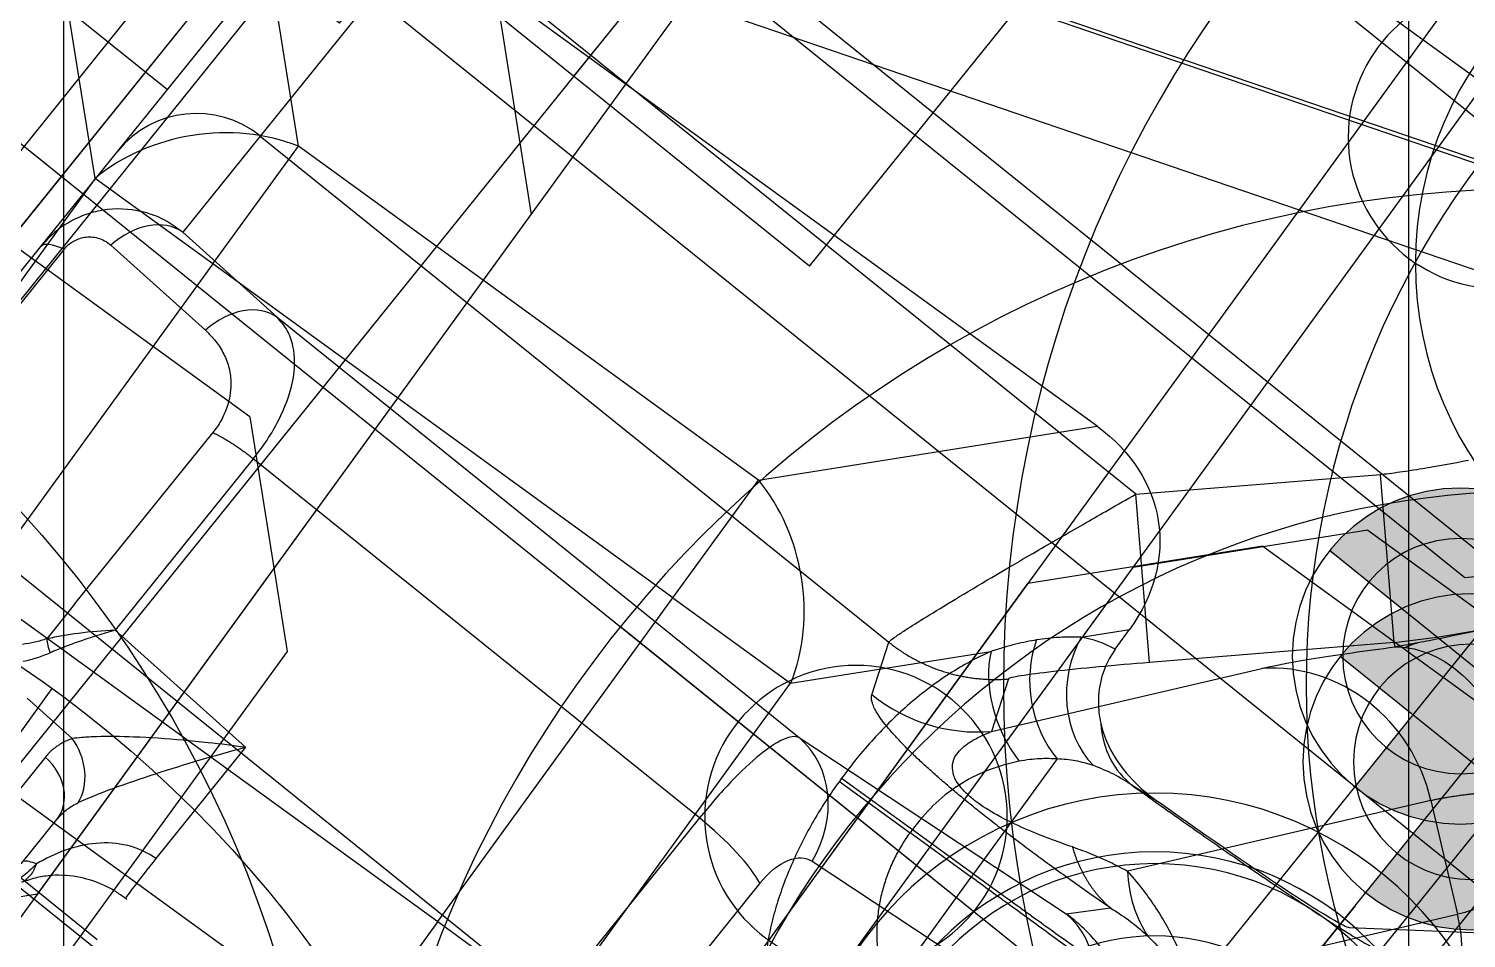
# Model space of a CAD drawing. Header units: millimetres. Extents: x 10462777 to 22643323, y 453826 to 1389191.
# Drawn here: x 11287697.7 to 11287740.46, y 585251.99 to 585279.05 of the extents above; entities that cross this region are included whole.
import ezdxf

# ---------------------------------------------------------------- set-up
doc = ezdxf.new("R2010")
doc.units = ezdxf.units.MM
doc.header["$LTSCALE"] = 200
doc.header["$MEASUREMENT"] = 0
for name, pattern in [('CENTER', [2, 1.25, -0.25, 0.25, -0.25]), ('HIDDEN', [3.75, 2.5, -1.25]), ('PHANTOM', [2.5, 1.25, -0.25, 0.25, -0.25, 0.25, -0.25])]:
    doc.linetypes.add(name, pattern=pattern)
doc.layers.get('0').update_dxf_attribs({"linetype": 'CONTINUOUS'})
for name, color, linetype in [('1', 1, 'CENTER'), ('CENTER', 1, 'CONTINUOUS'), ('CL', 3, 'CONTINUOUS'), ('DR1501-002-005-002', 7, 'CONTINUOUS'), ('HL', 2, 'HIDDEN')]:
    doc.layers.add(name, color=color, linetype=linetype)
doc.layers.add('LAYOUT', color=8, linetype='CONTINUOUS', lineweight=25)

# ---------------------------------------------------------------- blocks, each defined once
blk = doc.blocks.new('A$C321A0869')
at = {"layer": '1', "color": 155, "linetype": 'Continuous'}
for p, q in [((75.898, 340.365), (155.102, 340.365)), ((127.67, 325.365), (96.33, 325.365)), ((103.547, 318.148), (96.33, 325.365)), ((120.453, 318.148), (127.67, 325.365)), ((148.299, 321.555), (142.506, 317.696)), ((99.217, 313.818), (92, 321.035)), ((130.97, 320.005), (132, 321.035)), ((132, 320.308), (132, 321.035)), ((120.453, 318.148), (103.547, 318.148)), ((103.547, 313.818), (103.547, 318.148)), ((120.453, 313.818), (120.453, 318.148)), ((124.783, 313.818), (129.049, 318.084)), ((135.704, 317.383), (134.807, 317.329)), ((132.52, 316.652), (132.52, 312.423)), ((99.217, 313.818), (99.217, 301.912)), ((103.547, 313.818), (99.217, 313.818)), ((120.453, 313.818), (103.547, 313.818)), ((103.547, 313.818), (103.547, 301.912)), ((120.453, 313.818), (124.783, 313.818)), ((120.453, 301.912), (120.453, 313.818)), ((124.783, 301.912), (124.783, 313.818)), ((127.67, 312.423), (130.268, 312.423)), ((127.67, 312.423), (127.67, 312.306)), ((127.67, 312.306), (130.268, 312.306)), ((130.268, 312.423), (130.268, 312.306)), ((130.268, 312.423), (132.52, 312.423)), ((132.52, 312.306), (130.268, 312.306)), ((132.52, 312.423), (132.52, 312.306)), ((132.52, 308.08), (132.52, 312.306)), ((103.547, 301.912), (120.453, 301.912)), ((120.453, 301.912), (120.453, 297.582)), ((120.453, 301.912), (124.783, 301.912)), ((103.547, 297.582), (120.453, 297.582)), ((470, 295.365), (470, 288.109)), ((452.451, 288.109), (464.004, 288.109)), ((464.004, 288.109), (467.644, 288.109)), ((467.644, 288.109), (478.694, 288.109)), ((464.372, 287.52), (452.819, 287.52)), ((465.338, 286.514), (465.131, 282.736)), ((481.9, 286.122), (495.728, 248.128)), ((496.447, 246.485), (482.021, 286.122)), ((466.979, 285.091), (466.772, 281.313)), ((470.657, 285.091), (466.979, 285.091)), ((470.657, 285.091), (470.657, 261.085)), ((478.694, 285.091), (470.657, 285.091)), ((478.694, 258.125), (478.694, 285.091)), ((492.896, 247.097), (479.067, 285.091)), ((449, 283.854), (449, 273.868)), ((466.772, 281.313), (466.772, 261.384)), ((456.343, 280.651), (455.023, 280.651)), ((456.343, 280.651), (462.898, 280.651)), ((453.278, 279.995), (453.182, 278.201)), ((456.495, 279.228), (456.215, 274.025)), ((463.05, 279.228), (456.495, 279.228)), ((463.05, 262.187), (463.05, 279.228)), ((452.253, 278.473), (449.328, 278.473)), ((449.334, 277.043), (451.018, 277.043)), ((456.215, 274.025), (451.963, 274.025)), ((463.05, 262.187), (446.778, 262.187)), ((466.772, 261.384), (467.675, 251.903)), ((469.123, 260.498), (470.657, 261.085)), ((462.66, 259.573), (447.241, 259.573)), ((464.148, 258.77), (465.052, 249.289)), ((475.051, 254.667), (478.694, 258.125)), ((478.694, 258.125), (483.717, 252.833)), ((472.037, 257.627), (470.503, 257.04)), ((470.503, 257.04), (477.009, 251.957)), ((480.074, 249.375), (475.051, 254.667)), ((480.074, 249.375), (483.717, 252.833)), ((467.675, 251.903), (468.633, 250.991)), ((477.106, 245.576), (469.806, 251.28)), ((479.993, 249.272), (480.074, 249.375)), ((468.5, 247.885), (474.964, 242.835)), ((477.106, 245.576), (474.964, 242.835))]:
    blk.add_line(p, q, dxfattribs=at)
at = {"layer": '1', "color": 155, "linetype": 'Continuous', "extrusion": (0, 0, -1)}
for centre, major_axis, ratio, start_param, end_param in [((126.226, 319.591), (4.564, 4.564), 0.774597, 5.624127, 6.942243), ((132.52, 317.714), (-10, 0), 0.034921, 3.193953, 4.38833)]:
    blk.add_ellipse(centre, major_axis=major_axis, ratio=ratio, start_param=start_param, end_param=end_param, dxfattribs=at)
at = {"layer": '1', "color": 155, "linetype": 'Continuous'}
for centre, major_axis, ratio, start_param, end_param in [((133.568, 320.005), (1.312, -2.698), 0.841497, 4.323871, 5.736271), ((132.52, 319.241), (2.137, -2.106), 0.772482, 4.079161, 5.363154), ((103.547, 313.818), (3.536, 3.536), 0.774597, 0.911738, 2.229854), ((120.453, 313.818), (3.536, -3.536), 0.774597, 0.911738, 2.229854), ((134.807, 320.327), (0.181, -2.995), 0.86563, 5.414766, 6.213426), ((131.647, 318.084), (2.58, -1.53), 0.662116, 3.872035, 5.086568), ((467.644, 285.091), (0, -3.018), 0.99863, 1.570784, 3.14158), ((464.97, 285.091), (2.009, -0.111), 0.723624, 0.075903, 1.426412), ((464.762, 281.313), (-2.009, 0.111), 0.723624, 3.217493, 4.568004), ((454.931, 280.295), (-0.265, -0.428), 0.302761, 3.940602, 4.86145), ((451.018, 278.552), (0, -1.509), 0.819152, 0, 1.518436), ((447.361, 273.925), (0, -3.119), 0.99863, 1.570796, 1.590767), ((463.758, 261.384), (3.004, 0.286), 0.87535, 4.75906, 6.174726), ((474.146, 260.498), (-1.799, 4.697), 0.998429, 1.205492, 1.963716), ((464.661, 251.903), (-3.004, -0.286), 0.87535, 1.617467, 3.033135), ((473.365, 248.498), (-3.097, -3.964), 0.9436, 1.570795, 2.984605), ((471.223, 245.757), (3.097, 3.964), 0.9436, 4.22395, 4.712389)]:
    blk.add_ellipse(centre, major_axis=major_axis, ratio=ratio, start_param=start_param, end_param=end_param, dxfattribs=at)
for points, degree in [([(132, 320.308), (131.877, 320.293), (131.637, 320.25), (131.295, 320.149), (131.077, 320.057), (130.97, 320.005)], 3), ([(129.944, 319.157), (129.876, 319.088), (129.736, 318.941), (129.516, 318.692), (129.288, 318.41), (129.13, 318.197), (129.049, 318.084)], 3), ([(132.52, 318.739), (132.58, 318.656), (132.711, 318.495), (132.864, 318.345), (132.946, 318.273)], 3), ([(129.049, 318.084), (128.933, 317.887), (128.715, 317.478), (128.432, 316.821), (128.195, 316.134), (128.002, 315.417), (127.851, 314.676), (127.745, 313.922), (127.683, 313.166), (127.67, 312.67), (127.67, 312.423)], 3), ([(134.807, 317.329), (135.125, 317.331), (135.75, 317.337), (136.666, 317.348), (137.55, 317.362), (138.396, 317.379), (139.197, 317.398), (139.947, 317.419), (140.64, 317.443), (141.272, 317.469), (141.836, 317.496), (142.33, 317.526), (142.748, 317.556), (143.089, 317.588), (143.349, 317.621), (143.526, 317.654), (143.588, 317.676), (143.605, 317.688)], 3), ([(132.52, 316.652), (132.452, 316.609), (132.313, 316.516), (132.097, 316.353), (131.875, 316.162), (131.724, 316.014), (131.647, 315.934)], 3), ([(132.52, 312.423), (132.996, 312.423), (133.949, 312.424), (135.366, 312.429), (136.761, 312.437), (138.122, 312.447), (139.439, 312.461), (140.7, 312.477), (141.896, 312.496), (143.017, 312.518), (144.055, 312.542), (145.001, 312.568), (145.847, 312.596), (146.587, 312.625), (147.215, 312.656), (147.726, 312.689), (148.116, 312.722), (148.381, 312.756), (148.473, 312.779), (148.498, 312.791)], 3), ([(127.67, 312.306), (127.67, 312.077), (127.681, 311.617), (127.735, 310.915), (127.826, 310.214), (127.956, 309.521), (128.123, 308.847), (128.327, 308.197), (128.57, 307.574), (128.853, 306.98), (129.173, 306.427), (129.53, 305.923), (129.788, 305.63), (129.922, 305.493)], 3), ([(130.268, 312.306), (130.268, 312.164), (130.279, 311.878), (130.333, 311.443), (130.424, 311.008), (130.554, 310.578), (130.721, 310.16), (130.926, 309.758), (131.168, 309.371), (131.451, 309.003), (131.771, 308.659), (132.128, 308.348), (132.386, 308.165), (132.52, 308.08)], 3), ([(148.498, 311.939), (148.473, 311.95), (148.381, 311.973), (148.116, 312.007), (147.726, 312.041), (147.215, 312.073), (146.587, 312.104), (145.847, 312.134), (145.001, 312.162), (144.055, 312.188), (143.017, 312.212), (141.896, 312.233), (140.7, 312.252), (139.439, 312.269), (138.122, 312.282), (136.761, 312.293), (135.366, 312.301), (133.949, 312.305), (132.996, 312.306), (132.52, 312.306)], 3), ([(464.372, 287.52), (464.276, 287.892), (464.14, 288.109), (464.004, 288.109)], 3), ([(464.372, 287.52), (464.433, 287.52), (464.551, 287.51), (464.723, 287.463), (464.883, 287.387), (465.033, 287.278), (465.166, 287.132), (465.268, 286.954), (465.333, 286.748), (465.342, 286.595), (465.338, 286.514)], 3), ([(466.979, 285.091), (466.972, 285.278), (466.964, 285.466), (466.936, 285.65)], 3), ([(455.023, 280.651), (454.919, 280.715), (454.717, 280.856), (454.53, 281.021), (454.44, 281.11)], 3), ([(453.182, 278.201), (453.085, 278.26), (452.887, 278.36), (452.574, 278.453), (452.361, 278.473), (452.253, 278.473)], 3), ([(451.23, 277.066), (451.218, 277.031)], 1), ([(462.66, 259.573), (462.896, 260.1), (463.05, 261.133), (463.05, 262.187)], 3), ([(468.633, 250.991), (468.615, 251.23), (468.581, 251.7), (468.538, 252.381), (468.502, 253.041), (468.472, 253.68), (468.449, 254.298), (468.432, 254.89), (468.423, 255.45), (468.419, 255.957), (468.421, 256.408), (468.428, 256.837), (468.44, 257.269), (468.459, 257.706), (468.484, 258.125), (468.517, 258.517), (468.556, 258.878), (468.601, 259.206), (468.653, 259.5), (468.712, 259.762), (468.778, 259.988), (468.851, 260.179), (468.932, 260.33), (469.022, 260.441), (469.089, 260.484), (469.123, 260.498)], 3), ([(462.66, 259.573), (463.076, 259.573), (463.828, 259.405), (464.127, 258.995), (464.148, 258.77)], 3), ([(469.342, 253.002), (469.413, 252.809), (469.542, 252.424), (469.695, 251.849), (469.773, 251.468), (469.806, 251.28)], 3), ([(477.009, 251.957), (477.169, 251.831), (477.537, 251.529), (478.223, 250.927), (479.042, 250.175), (479.663, 249.588), (479.993, 249.272)], 3), ([(468.5, 247.885), (468.597, 248.031), (468.789, 248.34), (469.062, 248.859), (469.307, 249.418), (469.516, 250.011), (469.686, 250.63), (469.771, 251.061), (469.806, 251.28)], 3), ([(469.806, 251.28), (469.266, 250.814), (468.867, 250.214), (468.677, 249.58)], 3), ([(479.993, 249.272), (480.057, 249.196), (480.118, 249.113), (480.173, 249.024)], 3), ([(480.511, 248.814), (480.31, 248.97), (480.17, 249.016)], 2), ([(477.24, 241.41), (476.179, 242.009), (475.399, 242.494), (474.964, 242.835)], 3)]:
    blk.add_open_spline(points, degree=degree, dxfattribs=at)
for points, knots in [([(132, 320.308), (132, 320.009), (132.053, 319.706), (132.242, 319.181), (132.368, 318.948), (132.52, 318.739)], [0, 0, 0, 0, 0.536688, 0.536688, 1, 1, 1, 1]), ([(130.97, 320.005), (130.795, 319.882), (130.445, 319.637), (130.111, 319.317), (129.944, 319.157)], [0, 0, 0, 0, 0.500273, 1, 1, 1, 1]), ([(132.946, 318.273), (133.225, 318.027), (133.554, 317.832), (134.236, 317.556), (134.597, 317.47), (135.204, 317.392), (135.456, 317.38), (135.704, 317.383)], [0, 0, 0, 0, 0.372369, 0.372369, 0.74101, 0.74101, 1, 1, 1, 1]), ([(134.807, 317.329), (134.587, 317.316), (134.146, 317.291), (133.721, 317.181), (133.508, 317.126)], [0, 0, 0, 0, 0.499972, 1, 1, 1, 1]), ([(133.508, 317.126), (133.335, 317.067), (132.993, 316.95), (132.677, 316.751), (132.52, 316.652)], [0, 0, 0, 0, 0.505783, 1, 1, 1, 1]), ([(131.647, 315.934), (131.435, 315.686), (131.031, 315.212), (130.595, 314.322), (130.319, 313.387), (130.285, 312.74), (130.268, 312.423)], [0, 0, 0, 0, 0.283424, 0.539393, 0.774639, 1, 1, 1, 1]), ([(466.936, 285.65), (466.933, 285.669), (466.899, 285.884), (466.72, 286.466), (466.275, 287.14), (465.663, 287.634), (465.146, 287.904), (464.585, 288.077), (464.198, 288.098), (464.004, 288.109)], [0, 0, 0, 0, 0.013938, 0.163268, 0.449205, 0.588319, 0.725977, 0.862491, 1, 1, 1, 1]), ([(465.131, 282.736), (465.115, 282.585), (465.084, 282.284), (464.938, 281.859), (464.709, 281.471), (464.331, 281.082), (463.852, 280.814), (463.328, 280.672), (463.041, 280.658), (462.898, 280.651)], [0, 0, 0, 0, 0.149619, 0.297757, 0.443397, 0.586861, 0.796405, 0.898581, 1, 1, 1, 1]), ([(463.05, 279.228), (463.282, 279.234), (463.756, 279.246), (464.653, 279.384), (465.666, 279.731), (466.349, 280.287), (466.686, 280.839), (466.743, 281.153), (466.772, 281.313)], [0, 0, 0, 0, 0.10841, 0.221096, 0.454943, 0.713247, 0.854294, 1, 1, 1, 1]), ([(454.063, 280.773), (454.176, 280.685), (454.39, 280.518), (454.644, 280.377), (454.763, 280.311)], [0, 0, 0, 0, 0.527488, 1, 1, 1, 1]), ([(456.495, 279.228), (456.248, 279.498), (455.774, 280.014), (455.265, 280.445), (455.023, 280.651)], [0, 0, 0, 0, 0.523186, 1, 1, 1, 1]), ([(456.495, 279.228), (456.347, 279.331), (456.054, 279.534), (455.603, 279.827), (455.171, 280.09), (454.893, 280.24), (454.763, 280.311)], [0, 0, 0, 0, 0.265464, 0.524378, 0.777365, 1, 1, 1, 1]), ([(451.814, 276.862), (452.083, 276.895), (452.4, 277.04), (452.92, 277.543), (453.106, 277.888), (453.182, 278.201)], [0, 0, 0, 0, 0.5, 0.5, 1, 1, 1, 1]), ([(456.215, 274.025), (456.021, 274.342), (455.696, 274.872), (455.08, 275.809), (454.428, 276.742), (453.807, 277.533), (453.411, 277.979), (453.251, 278.134), (453.182, 278.201)], [0, 0, 0, 0, 0.203706, 0.339961, 0.610912, 0.827442, 0.925494, 1, 1, 1, 1]), ([(448.918, 276.681), (449.022, 276.647), (449.178, 276.596), (449.421, 276.623), (449.549, 276.665), (449.612, 276.685)], [0, 0, 0, 0, 0.499505, 0.749779, 1, 1, 1, 1]), ([(450.475, 273.987), (450.469, 274.103), (450.456, 274.342), (450.362, 274.843), (450.115, 275.499), (449.718, 276.048), (449.3, 276.442), (449.05, 276.598), (448.918, 276.681)], [0, 0, 0, 0, 0.088758, 0.182628, 0.39625, 0.663972, 0.822742, 1, 1, 1, 1]), ([(449.612, 276.685), (449.414, 276.706), (449.211, 276.728), (449.024, 276.784), (449.021, 276.785)], [0, 0, 0, 0, 0.981903, 1, 1, 1, 1]), ([(449.612, 276.685), (449.588, 276.761), (449.551, 276.876), (449.495, 276.971), (449.457, 277.001), (449.437, 277.016)], [0, 0, 0, 0, 0.494196, 0.745564, 1, 1, 1, 1]), ([(451.963, 274.025), (451.942, 274.64), (451.644, 275.231), (450.771, 276.136), (450.209, 276.465), (449.612, 276.685)], [0, 0, 0, 0, 0.5, 0.5, 1, 1, 1, 1]), ([(451.018, 277.043), (451.103, 277.043), (451.312, 277.029), (451.579, 276.964), (451.756, 276.89), (451.814, 276.862)], [0, 0, 0, 0, 0.308299, 0.769163, 1, 1, 1, 1]), ([(451.814, 276.862), (452.369, 276.595), (453.155, 276.114), (454.694, 275.109), (455.474, 274.566), (456.215, 274.025)], [0, 0, 0, 0, 0.5, 0.5, 1, 1, 1, 1]), ([(451.963, 274.025), (451.582, 274.017), (451.194, 274.009), (450.646, 273.994), (450.495, 273.989), (450.475, 273.987)], [0, 0, 0, 0, 0.5, 0.5, 1, 1, 1, 1]), ([(466.772, 261.384), (466.744, 261.443), (466.691, 261.559), (466.376, 261.766), (465.714, 261.983), (464.714, 262.121), (463.794, 262.179), (463.297, 262.184), (463.05, 262.187)], [0, 0, 0, 0, 0.132139, 0.256389, 0.507677, 0.754767, 0.87835, 1, 1, 1, 1]), ([(470.657, 261.085), (470.686, 261.083), (470.743, 261.079), (470.978, 261.013), (471.377, 260.886), (472.031, 260.66), (473.347, 260.185), (475.116, 259.519), (476.826, 258.858), (477.872, 258.449), (478.404, 258.24), (478.694, 258.125)], [0, 0, 0, 0, 0.077097, 0.154732, 0.233077, 0.351193, 0.475205, 0.73083, 0.86431, 0.92586, 1, 1, 1, 1]), ([(469.342, 253.002), (469.261, 253.227), (469.101, 253.672), (468.871, 254.438), (468.696, 255.144), (468.577, 255.961), (468.602, 256.519), (468.668, 256.899), (468.797, 257.136), (469.066, 257.406), (469.464, 257.449), (469.978, 257.322), (470.327, 257.134), (470.503, 257.04)], [0, 0, 0, 0, 0.088282, 0.174016, 0.253238, 0.300152, 0.32023, 0.343686, 0.399767, 0.461906, 0.637167, 0.817571, 1, 1, 1, 1]), ([(475.051, 254.667), (474.344, 255.412), (473.266, 256.52), (472.277, 257.467), (472.059, 257.636), (472.037, 257.627)], [0, 0, 0, 0, 0.5, 0.75, 1, 1, 1, 1]), ([(483.717, 252.833), (483.762, 252.787), (483.903, 252.646), (484.217, 252.35), (484.806, 251.817), (485.333, 251.361), (485.688, 251.059)], [0, 0, 0, 0, 0.125, 0.25, 0.5, 1, 1, 1, 1]), ([(462.9, 246.709), (463.044, 246.714), (463.33, 246.724), (463.899, 246.809), (464.603, 247.008), (465.403, 247.408), (466.145, 247.977), (466.796, 248.726), (467.312, 249.653), (467.584, 250.564), (467.681, 251.331), (467.677, 251.729), (467.675, 251.903)], [0, 0, 0, 0, 0.049204, 0.098006, 0.195949, 0.298758, 0.410567, 0.535096, 0.675092, 0.831009, 0.926119, 1, 1, 1, 1]), ([(468.633, 250.991), (468.652, 250.857), (468.69, 250.518), (468.704, 250.044), (468.687, 249.708), (468.677, 249.58)], [0, 0, 0, 0, 0.292514, 0.729303, 1, 1, 1, 1]), ([(468.677, 249.58), (468.65, 249.335), (468.61, 248.977), (468.428, 248.427), (468.273, 248.084), (468.159, 247.895), (468.105, 247.805)], [0, 0, 0, 0, 0.542193, 0.791502, 0.901502, 1, 1, 1, 1]), ([(480.401, 248.913), (480.396, 248.917), (480.248, 249.046), (480.118, 249.16), (479.993, 249.272)], [0, 0, 0, 0, 0.031387, 1, 1, 1, 1]), ([(480.074, 249.375), (480.381, 249.075), (481.141, 248.333), (481.949, 247.645), (482.43, 247.235)], [0, 0, 0, 0, 0.404814, 1, 1, 1, 1]), ([(480.173, 249.024), (480.54, 248.443), (480.705, 247.609), (480.356, 245.634), (479.752, 244.529), (479.038, 243.712)], [0, 0, 0, 0, 0.464674, 0.464674, 1, 1, 1, 1]), ([(482.43, 247.235), (482.108, 247.496), (481.576, 247.927), (480.909, 248.48), (480.556, 248.779), (480.401, 248.913)], [0, 0, 0, 0, 0.438524, 0.722428, 1, 1, 1, 1]), ([(477.106, 245.576), (477.11, 245.573), (477.13, 245.557), (477.165, 245.529), (477.21, 245.493), (477.254, 245.456), (477.299, 245.419), (477.344, 245.379), (477.393, 245.337), (477.442, 245.294), (477.493, 245.249), (477.544, 245.202), (477.597, 245.154), (477.652, 245.104), (477.708, 245.052), (477.764, 244.999), (477.817, 244.949), (477.866, 244.902), (477.911, 244.858), (477.955, 244.816), (477.999, 244.773), (478.044, 244.73), (478.089, 244.685), (478.136, 244.639), (478.183, 244.593), (478.232, 244.543), (478.286, 244.49), (478.346, 244.429), (478.414, 244.36), (478.491, 244.282), (478.578, 244.193), (478.676, 244.092), (478.786, 243.978), (478.907, 243.851), (478.994, 243.76), (479.038, 243.712)], [0, 0, 0, 0, 0.010976, 0.045454, 0.078064, 0.109454, 0.140269, 0.171103, 0.20204, 0.232936, 0.263832, 0.294787, 0.325628, 0.356353, 0.387618, 0.419091, 0.44824, 0.473862, 0.497072, 0.519164, 0.541262, 0.563523, 0.58577, 0.607833, 0.629828, 0.652644, 0.677303, 0.704798, 0.735639, 0.769942, 0.807853, 0.849696, 0.895847, 0.946724, 1, 1, 1, 1])]:
    blk.add_open_spline(points, degree=3, knots=knots, dxfattribs=at)
for points, weights in [([(462.898, 280.651), (462.995, 280.276), (463.05, 279.779), (463.05, 279.228)], [1.1232481992, 1.02817952758, 0.988109949553, 1.00303946511]), ([(470.657, 261.085), (470.659, 259.75), (471.165, 258.548), (472.037, 257.627)], [1.00000040806, 1.00017010855, 1.05327027137, 1.15930089652]), ([(468.633, 250.991), (468.659, 251.703), (468.903, 252.387), (469.342, 253.002)], [1.00420682873, 0.993106286166, 1.00397396237, 1.03680985735])]:
    blk.add_rational_spline(points, weights, degree=3, dxfattribs=at)
blk = doc.blocks.new('A$C3D036A4C')
at = {"layer": 'DR1501-002-005-002'}
h = blk.add_hatch(color=256, dxfattribs=at)
h.dxf.hatch_style = 1
h.paths.add_polyline_path([(20, 65), (20, 63.5, -0.414214), (23.5, 60), (25, 60, 0.414214)])
h.paths.add_polyline_path([(20, 63.5), (20, 60), (23.5, 60, 0.414214)], flags=17)
h.paths.add_polyline_path([(20, 60), (16.5, 60, 0.414214), (20, 56.5)], flags=17)
h.paths.add_polyline_path([(16.5, 60), (15, 60, 0.414214), (20, 55), (20, 56.5, -0.414214)])
h = blk.add_hatch(color=256, dxfattribs=at)
h.dxf.hatch_style = 1
h.paths.add_polyline_path([(20, 35), (20, 33.5, -0.414214), (23.5, 30), (25, 30, 0.414214)])
h.paths.add_polyline_path([(20, 33.5), (20, 30), (23.5, 30, 0.414214)], flags=17)
h.paths.add_polyline_path([(20, 30), (16.5, 30, 0.414214), (20, 26.5)], flags=17)
h.paths.add_polyline_path([(16.5, 30), (15, 30, 0.414214), (20, 25), (20, 26.5, -0.414214)])
at = {"layer": 'CL'}
for p, q in [((20, 8.5), (20, 81.5)), ((15, 60), (25, 60)), ((0, 45), (100, 45)), ((15, 30), (25, 30))]:
    blk.add_line(p, q, dxfattribs=at)
at = {"layer": 'DR1501-002-005-002'}
for p, q in [((0, 5), (0, 85)), ((100, 5), (100, 85)), ((60, 26), (60, 64)), ((60, 35), (100, 35)), ((60, 26), (100, 26)), ((5, 0), (0, 5)), ((100, 5), (95, 0)), ((5, 0), (95, 0))]:
    blk.add_line(p, q, dxfattribs=at)
for centre, radius in [((20, 60), 3.5), ((20, 30), 3.5), ((20, 15), 6.5)]:
    blk.add_circle(centre, radius, dxfattribs=at)
at = {"layer": 'HL'}
for centre in [(20, 60), (20, 30)]:
    blk.add_circle(centre, 5, dxfattribs=at)
blk = doc.blocks.new('A$C148D47CC')
at = {"layer": 'CL'}
blk.add_line((0, 10), (175, 10), dxfattribs=at)
at = {"layer": 'DR1501-002-005-002'}
for p, q in [((0, 20), (175, 20)), ((20, 0), (20, 20)), ((0, 0), (175, 0))]:
    blk.add_line(p, q, dxfattribs=at)
blk = doc.blocks.new('A$C69DB7109')
at = {"layer": 'CL'}
blk.add_line((-10, -45), (130, -45), dxfattribs=at)
at = {"layer": 'DR1501-002-005-002'}
for p, q in [((-5, -85), (-5, -55)), ((0, -90), (-5, -85)), ((0, -90), (125, -90))]:
    blk.add_line(p, q, dxfattribs=at)
blk = doc.blocks.new('A$C46232C3D')
at = {"layer": 'CENTER'}
for p, q in [((3.5, 7.5), (2.35, 7.5)), ((41.5, 7.5), (42.65, 7.5))]:
    blk.add_line(p, q, dxfattribs=at)
at = {"layer": 'CL'}
for p, q in [((22.5, 15), (22.5, 0)), ((0, 7.5), (45, 7.5))]:
    blk.add_line(p, q, dxfattribs=at)
at = {"layer": 'DR1501-002-005-002'}
for p, q in [((0.5, 15), (0, 14.5)), ((2.35, 15), (0.5, 15)), ((0.5, 15), (0.5, 0)), ((2.35, 0), (2.35, 15)), ((41.5, 15), (3.5, 15)), ((3.5, 15), (3.5, 0)), ((3.5, 15), (3.5, 0)), ((41.5, 15), (41.5, 0)), ((41.5, 15), (41.5, 0)), ((44.5, 15), (42.65, 15)), ((42.65, 0), (42.65, 15)), ((45, 14.5), (44.5, 15)), ((44.5, 0), (44.5, 15)), ((3.5, 14.65), (2.35, 14.65)), ((41.5, 14.65), (42.65, 14.65)), ((0, 14.5), (0, 0.5)), ((45, 0.5), (45, 14.5)), ((0, 0.5), (0.5, 0)), ((44.5, 0), (45, 0.5)), ((3.5, 0.35), (2.35, 0.35)), ((41.5, 0.35), (42.65, 0.35)), ((0.5, 0), (2.35, 0)), ((3.5, 0), (41.5, 0)), ((42.65, 0), (44.5, 0))]:
    blk.add_line(p, q, dxfattribs=at)
blk = doc.blocks.new('A$C1D410D33')
at = {"layer": 'DR1501-002-005-002', "rotation": 90}
blk.add_blockref('A$C46232C3D', (16.75, 0), dxfattribs=at)
blk = doc.blocks.new('A$C4F800965')
at = {"layer": 'CL'}
for p, q in [((35, 70), (35, 0)), ((0, 35), (70, 35))]:
    blk.add_line(p, q, dxfattribs=at)
blk.add_circle((35, 35), 26, dxfattribs=at)
at = {"layer": 'DR1501-002-005-002'}
for centre, radius in [((35, 35), 35), ((61, 35), 4.5)]:
    blk.add_circle(centre, radius, dxfattribs=at)
blk = doc.blocks.new('A$C59BF75ED')
at = {"layer": 'CENTER'}
blk.add_line((50, 24.5), (50, 5.5), dxfattribs=at)
at = {"layer": 'CL'}
blk.add_line((30, 45), (230, 45), dxfattribs=at)
at = {"layer": 'DR1501-002-005-002'}
for centre, radius in [((50, 75), 10.75), ((50, 15), 10.75), ((50, 15), 9), ((50, 15), 8.65)]:
    blk.add_circle(centre, radius, dxfattribs=at)
for name, p in [('A$C3D036A4C', (30, 0)), ('A$C69DB7109', (100, 90)), ('A$C4F800965', (0, 10)), ('A$C1D410D33', (105.75, 22.5)), ('A$C148D47CC', (25, 35))]:
    blk.add_blockref(name, p, dxfattribs=at)
blk = doc.blocks.new('A$C01323151')
at = {"layer": 'DR1501-002-005-002', "xscale": -1, "rotation": 270}
for p in [(160.15, 152.367), (480.15, 152.367)]:
    blk.add_blockref('A$C59BF75ED', p, dxfattribs=at)
blk = doc.blocks.new('A$C6B1410A9')
at = {"layer": 'DR1501-002-005-002', "xscale": -1, "rotation": 270}
for p in [(145.06, 152.004), (435.06, 152.004)]:
    blk.add_blockref('A$C59BF75ED', p, dxfattribs=at)
at = {"layer": 'DR1501-002-005-002', "rotation": 90.00000000000004}
blk.add_blockref('A$C59BF75ED', (124.4, 149.992), dxfattribs=at)
blk = doc.blocks.new('A$C256B494F')
at = {"layer": 'DR1501-002-005-002'}
blk.add_blockref('A$C59BF75ED', (475.786, 197.943, -10.028), dxfattribs=at)
at = {"layer": 'DR1501-002-005-002', "rotation": 180}
blk.add_blockref('A$C59BF75ED', (230, 264.787, -10.028), dxfattribs=at)
blk = doc.blocks.new('A$C1F8A417F')
at = {"ltscale": 10}
for name, p in [('A$C256B494F', (1576.882, 789.024, 10.028)), ('A$C6B1410A9', (1650.716, 788.607)), ('A$C01323151', (1633.375, 786.022))]:
    blk.add_blockref(name, p, dxfattribs=at)
at = {"layer": 'DR1501-002-005-002'}
blk.add_blockref('A$C321A0869', (1664.775, 743.024), dxfattribs=at)
blk = doc.blocks.new('A$C7DA30AB0')
at = {"layer": 'LAYOUT', "color": 6, "linetype": 'PHANTOM'}
blk.add_circle((3030.448, 3025.987, 0), 2693.021, dxfattribs=at)
blk = doc.blocks.new('A$C6F7E1649')
at = {"color": 0, "linetype": 'Continuous', "lineweight": -3, "ltscale": 10}
for p, q in [((600, 635, 0), (1320, 635, 0)), ((600, 595, 0), (1320, 595, 0))]:
    blk.add_line(p, q, dxfattribs=at)

msp = doc.modelspace()

# ---------------------------------------------------------------- block references
at = {"ltscale": 10, "rotation": 324.019764306913}
msp.add_blockref('A$C1F8A417F', (11285651.31599, 585455.73383), dxfattribs=at)

# ---------------------------------------------------------------- next in the draw order: block references
at = {"ltscale": 10, "rotation": 51.1429793073033}
msp.add_blockref('A$C1F8A417F', (11287165.47006, 582967.95012), dxfattribs=at)

# ---------------------------------------------------------------- next in the draw order: block references
at = {"ltscale": 10}
msp.add_blockref('A$C7DA30AB0', (11285684.40366, 580408.4363), dxfattribs=at)

# ---------------------------------------------------------------- next in the draw order: block references
at = {"ltscale": 10, "rotation": 270}
msp.add_blockref('A$C6F7E1649', (11287103.73988, 586135.42309, 0), dxfattribs=at)

doc.saveas('drawing.dxf')
